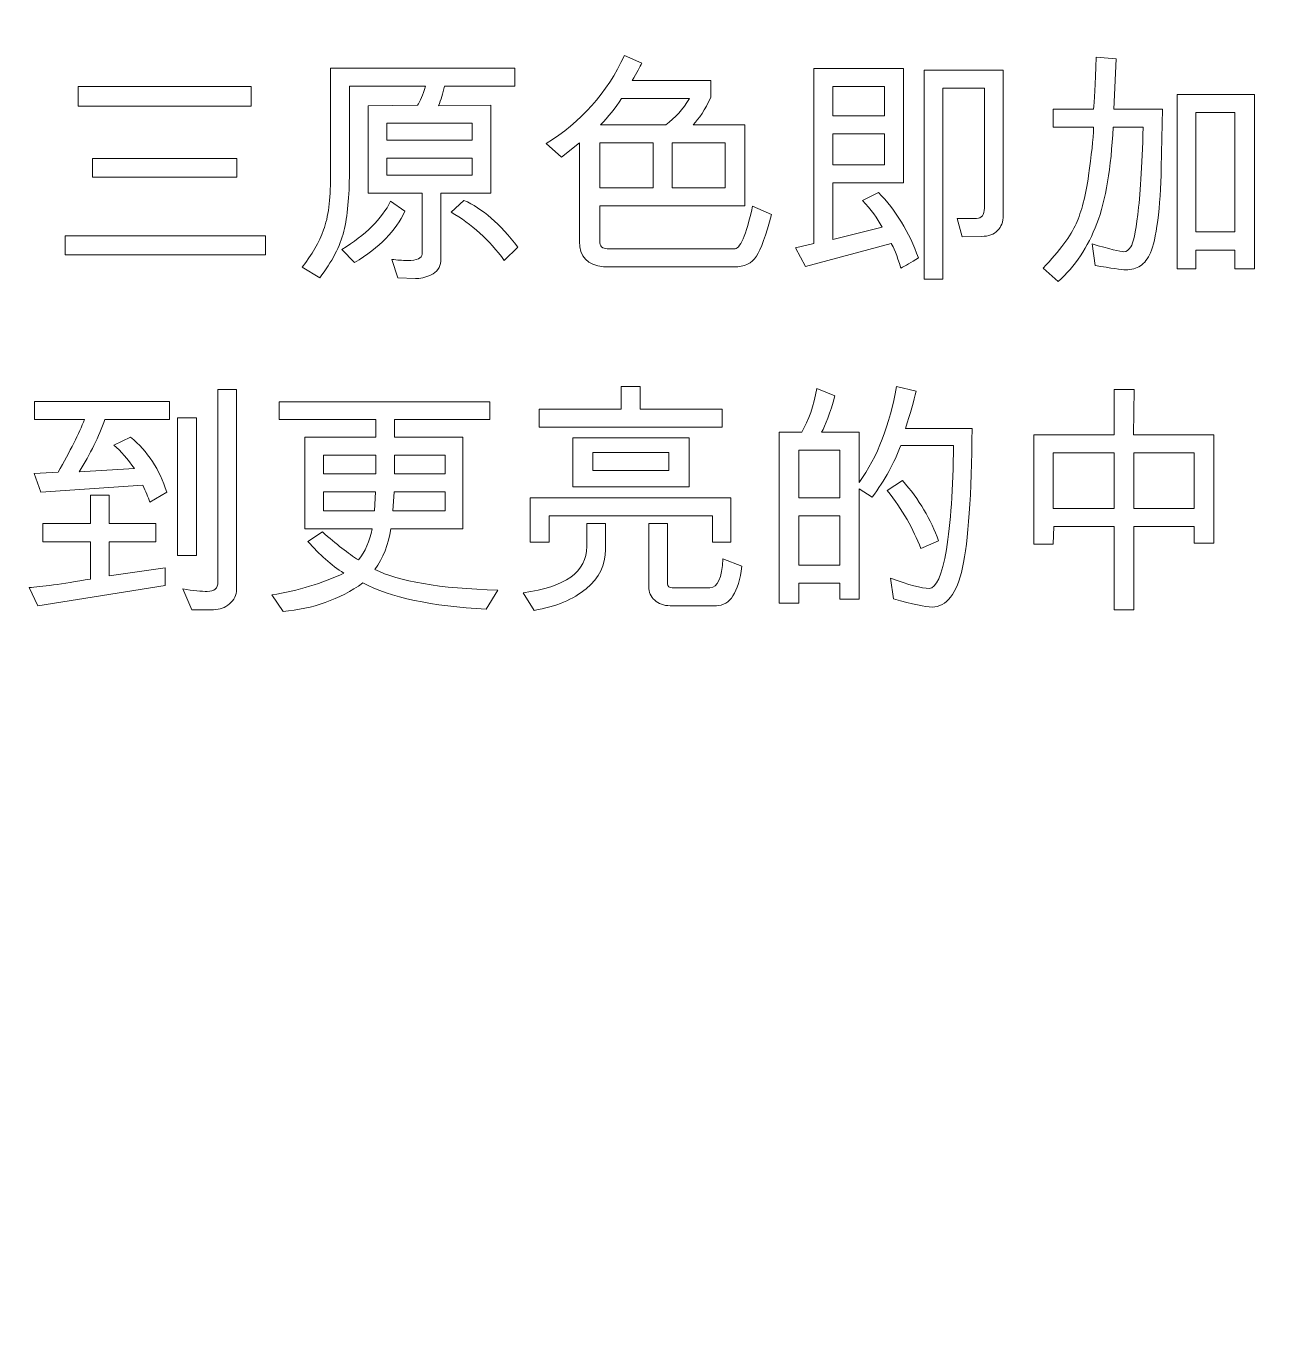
# Model space of a CAD drawing. Header units: millimetres. Extents: x 323 to 983, y 59 to 560.
# Drawn here: x 358.89 to 400.64, y 163.03 to 207.17 of the extents above; entities that cross this region are included whole.
import ezdxf

# ---------------------------------------------------------------- set-up
doc = ezdxf.new("R2010")
doc.units = ezdxf.units.MM
doc.header["$MEASUREMENT"] = 0
doc.layers.add('layer 1', color=7, linetype='Continuous')

msp = doc.modelspace()

# ---------------------------------------------------------------- linework, layer by layer
at = {"layer": 'layer 1', "color": 142, "lineweight": 9}
msp.add_open_spline([(332.7743, 558.5647), (332.7743, 558.5647), (612.7743, 558.5647), (612.7743, 558.5647), (612.7743, 558.5647), (615.4248, 558.5664), (617.9674, 557.5151), (619.8428, 555.6421), (619.8428, 555.6421), (621.7182, 553.7691), (622.7727, 551.2152), (622.7743, 548.5647), (622.7743, 548.5647), (622.7743, 548.5647), (622.7743, 68.5647), (622.7743, 68.5647), (622.7743, 68.5647), (622.776, 65.9143), (621.7247, 63.3717), (619.8517, 61.4963), (619.8517, 61.4963), (617.9787, 59.6209), (615.4248, 58.5664), (612.7743, 58.5647), (612.7743, 58.5647), (612.7743, 58.5647), (332.7743, 58.5647), (332.7743, 58.5647), (332.7743, 58.5647), (330.1239, 58.5631), (327.5813, 59.6144), (325.7059, 61.4873), (325.7059, 61.4873), (323.8305, 63.3603), (322.776, 65.9143), (322.7743, 68.5647), (322.7743, 68.5647), (322.7743, 68.5647), (322.7743, 548.5647), (322.7743, 548.5647), (322.7743, 548.5647), (322.7727, 551.2152), (323.824, 553.7578), (325.6969, 555.6332), (325.6969, 555.6332), (327.5699, 557.5086), (330.1239, 558.5631), (332.7743, 558.5647)], degree=3, knots=[0, 0, 0, 0, 0.0833333, 0.0833333, 0.0833333, 0.0833333, 0.1666667, 0.1666667, 0.1666667, 0.1666667, 0.25, 0.25, 0.25, 0.25, 0.3333333, 0.3333333, 0.3333333, 0.3333333, 0.4166667, 0.4166667, 0.4166667, 0.4166667, 0.5, 0.5, 0.5, 0.5, 0.5833333, 0.5833333, 0.5833333, 0.5833333, 0.6666667, 0.6666667, 0.6666667, 0.6666667, 0.75, 0.75, 0.75, 0.75, 0.8333333, 0.8333333, 0.8333333, 0.8333333, 0.9166667, 0.9166667, 0.9166667, 0.9166667, 1, 1, 1, 1], dxfattribs=at)
at = {"layer": 'layer 1', "lineweight": 9}
for points, knots in [([(384.0269, 200.8211), (383.8422, 200.1183), (383.6741, 199.6489), (383.52, 199.4114), (383.52, 199.4114), (383.3672, 199.1739), (383.1172, 199.0544), (382.77, 199.0544), (382.77, 199.0544), (382.77, 199.0544), (378.3589, 199.0544), (378.3589, 199.0544), (378.3589, 199.0544), (377.8214, 199.1169), (377.5533, 199.4003), (377.5533, 199.9058), (377.5533, 199.9058), (377.5533, 199.9058), (377.5533, 203.2378), (377.5533, 203.2378), (377.5533, 203.2378), (377.5533, 203.2378), (376.9422, 202.7544), (376.9422, 202.7544), (376.9422, 202.7544), (376.9422, 202.7544), (376.4255, 203.2142), (376.4255, 203.2142), (376.4255, 203.2142), (377.6033, 203.9322), (378.4839, 204.9211), (379.0672, 206.1794), (379.0672, 206.1794), (379.0672, 206.1794), (379.6533, 205.9239), (379.6533, 205.9239), (379.6533, 205.9239), (379.6019, 205.8044), (379.495, 205.6086), (379.3353, 205.3378), (379.3353, 205.3378), (379.3353, 205.3378), (381.9839, 205.3378), (381.9839, 205.3378), (381.9839, 205.3378), (381.9839, 205.3378), (381.9839, 204.7641), (381.9839, 204.7641), (381.9839, 204.7641), (381.7894, 204.3572), (381.5894, 204.0516), (381.3866, 203.8489), (381.3866, 203.8489), (381.3866, 203.8489), (383.1283, 203.8489), (383.1283, 203.8489), (383.1283, 203.8489), (383.1283, 203.8489), (383.1283, 201.1142), (383.1283, 201.1142), (383.1283, 201.1142), (383.1283, 201.1142), (378.2366, 201.1142), (378.2366, 201.1142), (378.2366, 201.1142), (378.2366, 201.1142), (378.2366, 199.9211), (378.2366, 199.9211), (378.2366, 199.9211), (378.2366, 199.7503), (378.3228, 199.6656), (378.4936, 199.6656), (378.4936, 199.6656), (378.4936, 199.6656), (382.7616, 199.6656), (382.7616, 199.6656), (382.7616, 199.6656), (382.9644, 199.6281), (383.1755, 200.1044), (383.3922, 201.0975), (383.3922, 201.0975), (383.3922, 201.0975), (384.0269, 200.8211), (384.0269, 200.8211)], [0, 0, 0, 0, 0.047619, 0.047619, 0.047619, 0.047619, 0.0952381, 0.0952381, 0.0952381, 0.0952381, 0.1428571, 0.1428571, 0.1428571, 0.1428571, 0.1904762, 0.1904762, 0.1904762, 0.1904762, 0.2380952, 0.2380952, 0.2380952, 0.2380952, 0.2857143, 0.2857143, 0.2857143, 0.2857143, 0.3333333, 0.3333333, 0.3333333, 0.3333333, 0.3809524, 0.3809524, 0.3809524, 0.3809524, 0.4285714, 0.4285714, 0.4285714, 0.4285714, 0.4761905, 0.4761905, 0.4761905, 0.4761905, 0.5238095, 0.5238095, 0.5238095, 0.5238095, 0.5714286, 0.5714286, 0.5714286, 0.5714286, 0.6190476, 0.6190476, 0.6190476, 0.6190476, 0.6666667, 0.6666667, 0.6666667, 0.6666667, 0.7142857, 0.7142857, 0.7142857, 0.7142857, 0.7619048, 0.7619048, 0.7619048, 0.7619048, 0.8095238, 0.8095238, 0.8095238, 0.8095238, 0.8571429, 0.8571429, 0.8571429, 0.8571429, 0.9047619, 0.9047619, 0.9047619, 0.9047619, 0.952381, 0.952381, 0.952381, 0.952381, 1, 1, 1, 1]), ([(375.3769, 205.1461), (375.3769, 205.1461), (373.0006, 205.1461), (373.0006, 205.1461), (373.0006, 205.1461), (372.9506, 204.9016), (372.8853, 204.6822), (372.8006, 204.4878), (372.8006, 204.4878), (372.8006, 204.4878), (374.57, 204.5072), (374.57, 204.5072), (374.57, 204.5072), (374.57, 204.5072), (374.57, 201.5378), (374.57, 201.5378), (374.57, 201.5378), (374.57, 201.5378), (372.8783, 201.5378), (372.8783, 201.5378), (372.8783, 201.5378), (372.8783, 201.5378), (372.8783, 199.2461), (372.8783, 199.2461), (372.8783, 199.2461), (372.8561, 199.0294), (372.7464, 198.8767), (372.5506, 198.7864), (372.5506, 198.7864), (372.3533, 198.6975), (372.1769, 198.6558), (372.02, 198.6642), (372.02, 198.6642), (372.02, 198.6642), (371.4256, 198.6892), (371.4256, 198.6892), (371.4256, 198.6892), (371.4256, 198.6892), (371.2256, 199.3072), (371.2256, 199.3072), (371.2256, 199.3072), (371.4047, 199.2836), (371.5797, 199.2711), (371.7506, 199.2711), (371.7506, 199.2711), (372.0797, 199.2711), (372.2436, 199.3419), (372.2436, 199.4822), (372.2436, 199.4822), (372.2436, 199.4822), (372.2436, 201.5378), (372.2436, 201.5378), (372.2436, 201.5378), (372.2436, 201.5378), (370.4283, 201.5378), (370.4283, 201.5378), (370.4283, 201.5378), (370.4283, 201.5378), (370.4283, 204.4878), (370.4283, 204.4878), (370.4283, 204.4878), (370.4283, 204.4878), (372.0922, 204.5072), (372.0922, 204.5072), (372.0922, 204.5072), (372.1769, 204.635), (372.2658, 204.8475), (372.3617, 205.1461), (372.3617, 205.1461), (372.3617, 205.1461), (369.7936, 205.1461), (369.7936, 205.1461), (369.7936, 205.1461), (369.7936, 205.1461), (369.7936, 202.2294), (369.7936, 202.2294), (369.7936, 202.2294), (369.7936, 201.4239), (369.7311, 200.7655), (369.6047, 200.2558), (369.6047, 200.2558), (369.4783, 199.7461), (369.2075, 199.2239), (368.7922, 198.6892), (368.7922, 198.6892), (368.7922, 198.6892), (368.2034, 199.0475), (368.2034, 199.0475), (368.2034, 199.0475), (368.5284, 199.4586), (368.7686, 199.8781), (368.9256, 200.3044), (368.9256, 200.3044), (369.0811, 200.7308), (369.1589, 201.3197), (369.1589, 202.0739), (369.1589, 202.0739), (369.1589, 202.0739), (369.1589, 205.7572), (369.1589, 205.7572), (369.1589, 205.7572), (369.1589, 205.7572), (375.3769, 205.7572), (375.3769, 205.7572), (375.3769, 205.7572), (375.3769, 205.7572), (375.3769, 205.1461), (375.3769, 205.1461)], [0, 0, 0, 0, 0.037037, 0.037037, 0.037037, 0.037037, 0.0740741, 0.0740741, 0.0740741, 0.0740741, 0.1111111, 0.1111111, 0.1111111, 0.1111111, 0.1481481, 0.1481481, 0.1481481, 0.1481481, 0.1851852, 0.1851852, 0.1851852, 0.1851852, 0.2222222, 0.2222222, 0.2222222, 0.2222222, 0.2592593, 0.2592593, 0.2592593, 0.2592593, 0.2962963, 0.2962963, 0.2962963, 0.2962963, 0.3333333, 0.3333333, 0.3333333, 0.3333333, 0.3703704, 0.3703704, 0.3703704, 0.3703704, 0.4074074, 0.4074074, 0.4074074, 0.4074074, 0.4444444, 0.4444444, 0.4444444, 0.4444444, 0.4814815, 0.4814815, 0.4814815, 0.4814815, 0.5185185, 0.5185185, 0.5185185, 0.5185185, 0.5555556, 0.5555556, 0.5555556, 0.5555556, 0.5925926, 0.5925926, 0.5925926, 0.5925926, 0.6296296, 0.6296296, 0.6296296, 0.6296296, 0.6666667, 0.6666667, 0.6666667, 0.6666667, 0.7037037, 0.7037037, 0.7037037, 0.7037037, 0.7407407, 0.7407407, 0.7407407, 0.7407407, 0.7777778, 0.7777778, 0.7777778, 0.7777778, 0.8148148, 0.8148148, 0.8148148, 0.8148148, 0.8518519, 0.8518519, 0.8518519, 0.8518519, 0.8888889, 0.8888889, 0.8888889, 0.8888889, 0.9259259, 0.9259259, 0.9259259, 0.9259259, 0.962963, 0.962963, 0.962963, 0.962963, 1, 1, 1, 1]), ([(388.9866, 199.3558), (388.7435, 199.2044), (388.5449, 199.0906), (388.3936, 199.0142), (388.3936, 199.0142), (388.2574, 199.4544), (388.1491, 199.7294), (388.0672, 199.8406), (388.0672, 199.8406), (388.0672, 199.8406), (385.1783, 199.0711), (385.1783, 199.0711), (385.1783, 199.0711), (385.1783, 199.0711), (384.8366, 199.6975), (384.8366, 199.6975), (384.8366, 199.6975), (384.8366, 199.6975), (385.4588, 199.8406), (385.4588, 199.8406), (385.4588, 199.8406), (385.4588, 199.8406), (385.4588, 205.7489), (385.4588, 205.7489), (385.4588, 205.7489), (385.4588, 205.7489), (388.4783, 205.7489), (388.4783, 205.7489), (388.4783, 205.7489), (388.4783, 205.7489), (388.4783, 201.8905), (388.4783, 201.8905), (388.4783, 201.8905), (388.4783, 201.8905), (386.0936, 201.8905), (386.0936, 201.8905), (386.0936, 201.8905), (386.0936, 201.8905), (386.0936, 199.9822), (386.0936, 199.9822), (386.0936, 199.9822), (386.0936, 199.9822), (387.7588, 200.3975), (387.7588, 200.3975), (387.7588, 200.3975), (387.6005, 200.6905), (387.3824, 200.9905), (387.1033, 201.2975), (387.1033, 201.2975), (387.1033, 201.2975), (387.6366, 201.5655), (387.6366, 201.5655), (387.6366, 201.5655), (388.2227, 200.9683), (388.6727, 200.2322), (388.9866, 199.3558)], [0, 0, 0, 0, 0.0714286, 0.0714286, 0.0714286, 0.0714286, 0.1428571, 0.1428571, 0.1428571, 0.1428571, 0.2142857, 0.2142857, 0.2142857, 0.2142857, 0.2857143, 0.2857143, 0.2857143, 0.2857143, 0.3571429, 0.3571429, 0.3571429, 0.3571429, 0.4285714, 0.4285714, 0.4285714, 0.4285714, 0.5, 0.5, 0.5, 0.5, 0.5714286, 0.5714286, 0.5714286, 0.5714286, 0.6428571, 0.6428571, 0.6428571, 0.6428571, 0.7142857, 0.7142857, 0.7142857, 0.7142857, 0.7857143, 0.7857143, 0.7857143, 0.7857143, 0.8571429, 0.8571429, 0.8571429, 0.8571429, 0.9285714, 0.9285714, 0.9285714, 0.9285714, 1, 1, 1, 1]), ([(397.2185, 204.3739), (397.2185, 204.3739), (397.1782, 202.3961), (397.1782, 202.3961), (397.1782, 202.3961), (397.1643, 201.7253), (397.1241, 201.1322), (397.056, 200.6155), (397.056, 200.6155), (396.988, 200.0989), (396.9074, 199.7378), (396.8157, 199.5308), (396.8157, 199.5308), (396.7241, 199.3253), (396.6088, 199.1781), (396.4727, 199.0892), (396.4727, 199.0892), (396.3352, 199.0017), (396.1699, 198.9572), (395.9782, 198.9572), (395.9782, 198.9572), (395.8282, 198.9572), (395.4866, 199.0058), (394.9519, 199.1044), (394.9519, 199.1044), (394.9519, 199.1044), (394.8421, 199.8322), (394.8421, 199.8322), (394.8421, 199.8322), (395.4282, 199.6531), (395.7866, 199.5642), (395.9171, 199.5642), (395.9171, 199.5642), (396.0005, 199.5642), (396.0796, 199.6197), (396.1546, 199.7322), (396.1546, 199.7322), (396.2296, 199.8447), (396.306, 200.2072), (396.3852, 200.8169), (396.3852, 200.8169), (396.463, 201.4267), (396.5241, 202.41), (396.5671, 203.7628), (396.5671, 203.7628), (396.5671, 203.7628), (395.5505, 203.7628), (395.5505, 203.7628), (395.5505, 203.7628), (395.488, 202.3933), (395.306, 201.31), (395.0032, 200.5142), (395.0032, 200.5142), (394.7005, 199.7183), (394.2671, 199.0669), (393.7033, 198.5628), (393.7033, 198.5628), (393.7033, 198.5628), (393.1949, 199.0058), (393.1949, 199.0058), (393.1949, 199.0058), (393.7533, 199.6058), (394.1241, 200.1072), (394.3046, 200.51), (394.3046, 200.51), (394.4866, 200.9128), (394.6269, 201.4544), (394.7241, 202.135), (394.7241, 202.135), (394.8227, 202.8155), (394.8796, 203.3586), (394.8949, 203.7628), (394.8949, 203.7628), (394.8949, 203.7628), (393.5283, 203.7628), (393.5283, 203.7628), (393.5283, 203.7628), (393.5283, 203.7628), (393.5283, 204.3739), (393.5283, 204.3739), (393.5283, 204.3739), (393.5283, 204.3739), (394.8949, 204.3739), (394.8949, 204.3739), (394.8949, 204.3739), (394.9255, 204.6086), (394.9519, 205.1919), (394.9769, 206.1225), (394.9769, 206.1225), (394.9769, 206.1225), (395.6519, 206.0739), (395.6519, 206.0739), (395.6519, 206.0739), (395.6519, 206.0739), (395.5782, 204.3739), (395.5782, 204.3739), (395.5782, 204.3739), (395.5782, 204.3739), (397.2185, 204.3739), (397.2185, 204.3739)], [0, 0, 0, 0, 0.04, 0.04, 0.04, 0.04, 0.08, 0.08, 0.08, 0.08, 0.12, 0.12, 0.12, 0.12, 0.16, 0.16, 0.16, 0.16, 0.2, 0.2, 0.2, 0.2, 0.24, 0.24, 0.24, 0.24, 0.28, 0.28, 0.28, 0.28, 0.32, 0.32, 0.32, 0.32, 0.36, 0.36, 0.36, 0.36, 0.4, 0.4, 0.4, 0.4, 0.44, 0.44, 0.44, 0.44, 0.48, 0.48, 0.48, 0.48, 0.52, 0.52, 0.52, 0.52, 0.56, 0.56, 0.56, 0.56, 0.6, 0.6, 0.6, 0.6, 0.64, 0.64, 0.64, 0.64, 0.68, 0.68, 0.68, 0.68, 0.72, 0.72, 0.72, 0.72, 0.76, 0.76, 0.76, 0.76, 0.8, 0.8, 0.8, 0.8, 0.84, 0.84, 0.84, 0.84, 0.88, 0.88, 0.88, 0.88, 0.92, 0.92, 0.92, 0.92, 0.96, 0.96, 0.96, 0.96, 1, 1, 1, 1]), ([(391.8435, 200.7892), (391.8435, 200.5739), (391.781, 200.4031), (391.6546, 200.2753), (391.6546, 200.2753), (391.5283, 200.1489), (391.3505, 200.0836), (391.1199, 200.0808), (391.1199, 200.0808), (391.1199, 200.0808), (390.4602, 200.0725), (390.4602, 200.0725), (390.4602, 200.0725), (390.4602, 200.0725), (390.2935, 200.6905), (390.2935, 200.6905), (390.2935, 200.6905), (390.2935, 200.6905), (390.9449, 200.6905), (390.9449, 200.6905), (390.9449, 200.6905), (391.1199, 200.6905), (391.2088, 200.8044), (391.2088, 201.0322), (391.2088, 201.0322), (391.2088, 201.0322), (391.2088, 205.0808), (391.2088, 205.0808), (391.2088, 205.0808), (391.2088, 205.0808), (389.8088, 205.0808), (389.8088, 205.0808), (389.8088, 205.0808), (389.8088, 205.0808), (389.8088, 198.6406), (389.8088, 198.6406), (389.8088, 198.6406), (389.8088, 198.6406), (389.1783, 198.6406), (389.1783, 198.6406), (389.1783, 198.6406), (389.1783, 198.6406), (389.1783, 205.6878), (389.1783, 205.6878), (389.1783, 205.6878), (389.1783, 205.6878), (391.8435, 205.6878), (391.8435, 205.6878), (391.8435, 205.6878), (391.8435, 205.6878), (391.8435, 200.7892), (391.8435, 200.7892)], [0, 0, 0, 0, 0.0769231, 0.0769231, 0.0769231, 0.0769231, 0.1538462, 0.1538462, 0.1538462, 0.1538462, 0.2307692, 0.2307692, 0.2307692, 0.2307692, 0.3076923, 0.3076923, 0.3076923, 0.3076923, 0.3846154, 0.3846154, 0.3846154, 0.3846154, 0.4615385, 0.4615385, 0.4615385, 0.4615385, 0.5384615, 0.5384615, 0.5384615, 0.5384615, 0.6153846, 0.6153846, 0.6153846, 0.6153846, 0.6923077, 0.6923077, 0.6923077, 0.6923077, 0.7692308, 0.7692308, 0.7692308, 0.7692308, 0.8461538, 0.8461538, 0.8461538, 0.8461538, 0.9230769, 0.9230769, 0.9230769, 0.9230769, 1, 1, 1, 1]), ([(366.4853, 204.4794), (366.4853, 204.4794), (360.6506, 204.4794), (360.6506, 204.4794), (360.6506, 204.4794), (360.6506, 204.4794), (360.6506, 205.1378), (360.6506, 205.1378), (360.6506, 205.1378), (360.6506, 205.1378), (366.4853, 205.1378), (366.4853, 205.1378), (366.4853, 205.1378), (366.4853, 205.1378), (366.4853, 204.4794), (366.4853, 204.4794)], [0, 0, 0, 0, 0.25, 0.25, 0.25, 0.25, 0.5, 0.5, 0.5, 0.5, 0.75, 0.75, 0.75, 0.75, 1, 1, 1, 1]), ([(387.8436, 204.1489), (387.8436, 204.1489), (387.8436, 205.1378), (387.8436, 205.1378), (387.8436, 205.1378), (387.8436, 205.1378), (386.0936, 205.1378), (386.0936, 205.1378), (386.0936, 205.1378), (386.0936, 205.1378), (386.0936, 204.1489), (386.0936, 204.1489), (386.0936, 204.1489), (386.0936, 204.1489), (387.8436, 204.1489), (387.8436, 204.1489)], [0, 0, 0, 0, 0.25, 0.25, 0.25, 0.25, 0.5, 0.5, 0.5, 0.5, 0.75, 0.75, 0.75, 0.75, 1, 1, 1, 1]), ([(400.3199, 198.9906), (400.3199, 198.9906), (399.6602, 198.9906), (399.6602, 198.9906), (399.6602, 198.9906), (399.6602, 198.9906), (399.6602, 199.6211), (399.6602, 199.6211), (399.6602, 199.6211), (399.6602, 199.6211), (398.3421, 199.6211), (398.3421, 199.6211), (398.3421, 199.6211), (398.3421, 199.6211), (398.3421, 198.9906), (398.3421, 198.9906), (398.3421, 198.9906), (398.3421, 198.9906), (397.7116, 198.9906), (397.7116, 198.9906), (397.7116, 198.9906), (397.7116, 198.9906), (397.7116, 204.8739), (397.7116, 204.8739), (397.7116, 204.8739), (397.7116, 204.8739), (400.3199, 204.8739), (400.3199, 204.8739), (400.3199, 204.8739), (400.3199, 204.8739), (400.3199, 198.9906), (400.3199, 198.9906)], [0, 0, 0, 0, 0.125, 0.125, 0.125, 0.125, 0.25, 0.25, 0.25, 0.25, 0.375, 0.375, 0.375, 0.375, 0.5, 0.5, 0.5, 0.5, 0.625, 0.625, 0.625, 0.625, 0.75, 0.75, 0.75, 0.75, 0.875, 0.875, 0.875, 0.875, 1, 1, 1, 1]), ([(381.2602, 204.7308), (381.2602, 204.7308), (378.9769, 204.7308), (378.9769, 204.7308), (378.9769, 204.7308), (378.763, 204.4058), (378.5241, 204.1114), (378.2616, 203.8489), (378.2616, 203.8489), (378.2616, 203.8489), (380.4672, 203.8489), (380.4672, 203.8489), (380.4672, 203.8489), (380.7839, 204.0794), (381.0491, 204.3739), (381.2602, 204.7308)], [0, 0, 0, 0, 0.25, 0.25, 0.25, 0.25, 0.5, 0.5, 0.5, 0.5, 0.75, 0.75, 0.75, 0.75, 1, 1, 1, 1]), ([(399.6602, 200.2308), (399.6602, 200.2308), (399.6602, 204.2628), (399.6602, 204.2628), (399.6602, 204.2628), (399.6602, 204.2628), (398.3421, 204.2628), (398.3421, 204.2628), (398.3421, 204.2628), (398.3421, 204.2628), (398.3421, 200.2308), (398.3421, 200.2308), (398.3421, 200.2308), (398.3421, 200.2308), (399.6602, 200.2308), (399.6602, 200.2308)], [0, 0, 0, 0, 0.25, 0.25, 0.25, 0.25, 0.5, 0.5, 0.5, 0.5, 0.75, 0.75, 0.75, 0.75, 1, 1, 1, 1]), ([(373.9353, 203.3322), (373.9353, 203.3322), (373.9353, 203.8975), (373.9353, 203.8975), (373.9353, 203.8975), (373.9353, 203.8975), (371.0589, 203.8975), (371.0589, 203.8975), (371.0589, 203.8975), (371.0589, 203.8975), (371.0589, 203.3322), (371.0589, 203.3322), (371.0589, 203.3322), (371.0589, 203.3322), (373.9353, 203.3322), (373.9353, 203.3322)], [0, 0, 0, 0, 0.25, 0.25, 0.25, 0.25, 0.5, 0.5, 0.5, 0.5, 0.75, 0.75, 0.75, 0.75, 1, 1, 1, 1]), ([(387.8436, 202.4975), (387.8436, 202.4975), (387.8436, 203.5391), (387.8436, 203.5391), (387.8436, 203.5391), (387.8436, 203.5391), (386.0936, 203.5391), (386.0936, 203.5391), (386.0936, 203.5391), (386.0936, 203.5391), (386.0936, 202.4975), (386.0936, 202.4975), (386.0936, 202.4975), (386.0936, 202.4975), (387.8436, 202.4975), (387.8436, 202.4975)], [0, 0, 0, 0, 0.25, 0.25, 0.25, 0.25, 0.5, 0.5, 0.5, 0.5, 0.75, 0.75, 0.75, 0.75, 1, 1, 1, 1]), ([(380.0436, 201.7239), (380.0436, 201.7239), (380.0436, 203.2378), (380.0436, 203.2378), (380.0436, 203.2378), (380.0436, 203.2378), (378.2366, 203.2378), (378.2366, 203.2378), (378.2366, 203.2378), (378.2366, 203.2378), (378.2366, 201.7239), (378.2366, 201.7239), (378.2366, 201.7239), (378.2366, 201.7239), (380.0436, 201.7239), (380.0436, 201.7239)], [0, 0, 0, 0, 0.25, 0.25, 0.25, 0.25, 0.5, 0.5, 0.5, 0.5, 0.75, 0.75, 0.75, 0.75, 1, 1, 1, 1]), ([(382.4686, 201.7239), (382.4686, 201.7239), (382.4686, 203.2378), (382.4686, 203.2378), (382.4686, 203.2378), (382.4686, 203.2378), (380.6783, 203.2378), (380.6783, 203.2378), (380.6783, 203.2378), (380.6783, 203.2378), (380.6783, 201.7239), (380.6783, 201.7239), (380.6783, 201.7239), (380.6783, 201.7239), (382.4686, 201.7239), (382.4686, 201.7239)], [0, 0, 0, 0, 0.25, 0.25, 0.25, 0.25, 0.5, 0.5, 0.5, 0.5, 0.75, 0.75, 0.75, 0.75, 1, 1, 1, 1]), ([(366.002, 202.0822), (366.002, 202.0822), (361.127, 202.0822), (361.127, 202.0822), (361.127, 202.0822), (361.127, 202.0822), (361.127, 202.7128), (361.127, 202.7128), (361.127, 202.7128), (361.127, 202.7128), (366.002, 202.7128), (366.002, 202.7128), (366.002, 202.7128), (366.002, 202.7128), (366.002, 202.0822), (366.002, 202.0822)], [0, 0, 0, 0, 0.25, 0.25, 0.25, 0.25, 0.5, 0.5, 0.5, 0.5, 0.75, 0.75, 0.75, 0.75, 1, 1, 1, 1]), ([(373.9353, 202.1475), (373.9353, 202.1475), (373.9353, 202.7211), (373.9353, 202.7211), (373.9353, 202.7211), (373.9353, 202.7211), (371.0589, 202.7211), (371.0589, 202.7211), (371.0589, 202.7211), (371.0589, 202.7211), (371.0589, 202.1475), (371.0589, 202.1475), (371.0589, 202.1475), (371.0589, 202.1475), (373.9353, 202.1475), (373.9353, 202.1475)], [0, 0, 0, 0, 0.25, 0.25, 0.25, 0.25, 0.5, 0.5, 0.5, 0.5, 0.75, 0.75, 0.75, 0.75, 1, 1, 1, 1]), ([(375.4783, 199.7225), (375.4783, 199.7225), (375.0186, 199.2711), (375.0186, 199.2711), (375.0186, 199.2711), (374.5103, 199.96), (373.9144, 200.5017), (373.2283, 200.8989), (373.2283, 200.8989), (373.2283, 200.8989), (373.6589, 201.2975), (373.6589, 201.2975), (373.6589, 201.2975), (374.2728, 201.028), (374.8783, 200.5031), (375.4783, 199.7225)], [0, 0, 0, 0, 0.25, 0.25, 0.25, 0.25, 0.5, 0.5, 0.5, 0.5, 0.75, 0.75, 0.75, 0.75, 1, 1, 1, 1]), ([(371.6617, 200.9308), (371.3714, 200.2794), (370.8061, 199.7017), (369.9686, 199.1975), (369.9686, 199.1975), (369.9686, 199.1975), (369.5367, 199.6406), (369.5367, 199.6406), (369.5367, 199.6406), (370.3408, 200.1294), (370.8895, 200.6739), (371.1853, 201.2725), (371.1853, 201.2725), (371.1853, 201.2725), (371.6617, 200.9308), (371.6617, 200.9308)], [0, 0, 0, 0, 0.25, 0.25, 0.25, 0.25, 0.5, 0.5, 0.5, 0.5, 0.75, 0.75, 0.75, 0.75, 1, 1, 1, 1]), ([(366.97, 199.4656), (366.97, 199.4656), (360.2034, 199.4656), (360.2034, 199.4656), (360.2034, 199.4656), (360.2034, 199.4656), (360.2034, 200.0961), (360.2034, 200.0961), (360.2034, 200.0961), (360.2034, 200.0961), (366.97, 200.0961), (366.97, 200.0961), (366.97, 200.0961), (366.97, 200.0961), (366.97, 199.4656), (366.97, 199.4656)], [0, 0, 0, 0, 0.25, 0.25, 0.25, 0.25, 0.5, 0.5, 0.5, 0.5, 0.75, 0.75, 0.75, 0.75, 1, 1, 1, 1]), ([(365.9893, 188.1754), (365.9893, 187.9823), (365.9102, 187.8198), (365.7532, 187.6879), (365.7532, 187.6879), (365.5963, 187.5573), (365.4171, 187.4906), (365.2157, 187.4906), (365.2157, 187.4906), (365.2157, 187.4906), (364.4755, 187.4906), (364.4755, 187.4906), (364.4755, 187.4906), (364.4755, 187.4906), (364.1741, 188.1906), (364.1741, 188.1906), (364.1741, 188.1906), (364.5324, 188.1337), (364.8074, 188.1059), (365.0005, 188.1059), (365.0005, 188.1059), (365.2394, 188.1059), (365.3588, 188.2115), (365.3588, 188.4226), (365.3588, 188.4226), (365.3588, 188.4226), (365.3588, 194.917), (365.3588, 194.917), (365.3588, 194.917), (365.3588, 194.917), (365.9893, 194.917), (365.9893, 194.917), (365.9893, 194.917), (365.9893, 194.917), (365.9893, 188.1754), (365.9893, 188.1754)], [0, 0, 0, 0, 0.1111111, 0.1111111, 0.1111111, 0.1111111, 0.2222222, 0.2222222, 0.2222222, 0.2222222, 0.3333333, 0.3333333, 0.3333333, 0.3333333, 0.4444444, 0.4444444, 0.4444444, 0.4444444, 0.5555556, 0.5555556, 0.5555556, 0.5555556, 0.6666667, 0.6666667, 0.6666667, 0.6666667, 0.7777778, 0.7777778, 0.7777778, 0.7777778, 0.8888889, 0.8888889, 0.8888889, 0.8888889, 1, 1, 1, 1]), ([(382.3671, 193.6476), (382.3671, 193.6476), (376.1976, 193.6476), (376.1976, 193.6476), (376.1976, 193.6476), (376.1976, 193.6476), (376.1976, 194.2573), (376.1976, 194.2573), (376.1976, 194.2573), (376.1976, 194.2573), (378.9643, 194.2573), (378.9643, 194.2573), (378.9643, 194.2573), (378.9643, 194.2573), (378.9643, 195.0142), (378.9643, 195.0142), (378.9643, 195.0142), (378.9643, 195.0142), (379.6004, 195.0142), (379.6004, 195.0142), (379.6004, 195.0142), (379.6004, 195.0142), (379.6004, 194.2573), (379.6004, 194.2573), (379.6004, 194.2573), (379.6004, 194.2573), (382.3671, 194.2573), (382.3671, 194.2573), (382.3671, 194.2573), (382.3671, 194.2573), (382.3671, 193.6476), (382.3671, 193.6476)], [0, 0, 0, 0, 0.125, 0.125, 0.125, 0.125, 0.25, 0.25, 0.25, 0.25, 0.375, 0.375, 0.375, 0.375, 0.5, 0.5, 0.5, 0.5, 0.625, 0.625, 0.625, 0.625, 0.75, 0.75, 0.75, 0.75, 0.875, 0.875, 0.875, 0.875, 1, 1, 1, 1]), ([(390.7976, 193.6073), (390.7754, 191.3601), (390.6684, 189.7948), (390.474, 188.9087), (390.474, 188.9087), (390.2795, 188.024), (389.9379, 187.5809), (389.4462, 187.5809), (389.4462, 187.5809), (389.224, 187.5809), (388.792, 187.6726), (388.149, 187.8573), (388.149, 187.8573), (388.149, 187.8573), (388.0393, 188.5573), (388.0393, 188.5573), (388.0393, 188.5573), (388.6656, 188.324), (389.1018, 188.2073), (389.349, 188.2073), (389.349, 188.2073), (389.5879, 188.2073), (389.7809, 188.6448), (389.9295, 189.5198), (389.9295, 189.5198), (390.0768, 190.3948), (390.1559, 191.5656), (390.167, 193.0337), (390.167, 193.0337), (390.167, 193.0337), (388.3893, 193.0337), (388.3893, 193.0337), (388.3893, 193.0337), (388.1768, 192.4476), (387.8559, 191.8642), (387.424, 191.2837), (387.424, 191.2837), (387.424, 191.2837), (386.9893, 191.5642), (386.9893, 191.5642), (386.9893, 191.5642), (386.9893, 191.5642), (386.9893, 187.8406), (386.9893, 187.8406), (386.9893, 187.8406), (386.9893, 187.8406), (386.3337, 187.8406), (386.3337, 187.8406), (386.3337, 187.8406), (386.3337, 187.8406), (386.3337, 188.3823), (386.3337, 188.3823), (386.3337, 188.3823), (386.3337, 188.3823), (384.9504, 188.3823), (384.9504, 188.3823), (384.9504, 188.3823), (384.9504, 188.3823), (384.9504, 187.7073), (384.9504, 187.7073), (384.9504, 187.7073), (384.9504, 187.7073), (384.2907, 187.7073), (384.2907, 187.7073), (384.2907, 187.7073), (384.2907, 187.7073), (384.2907, 193.4809), (384.2907, 193.4809), (384.2907, 193.4809), (384.2907, 193.4809), (385.0559, 193.4809), (385.0559, 193.4809), (385.0559, 193.4809), (385.2809, 193.8795), (385.4504, 194.3698), (385.5643, 194.9489), (385.5643, 194.9489), (385.5643, 194.9489), (386.167, 194.7059), (386.167, 194.7059), (386.167, 194.7059), (386.0073, 194.1142), (385.8559, 193.7059), (385.7157, 193.4809), (385.7157, 193.4809), (385.7157, 193.4809), (386.9893, 193.4809), (386.9893, 193.4809), (386.9893, 193.4809), (386.9893, 193.4809), (386.9893, 191.7837), (386.9893, 191.7837), (386.9893, 191.7837), (387.6073, 192.6573), (388.0254, 193.7337), (388.242, 195.0142), (388.242, 195.0142), (388.242, 195.0142), (388.9059, 194.8642), (388.9059, 194.8642), (388.9059, 194.8642), (388.8323, 194.5364), (388.7129, 194.117), (388.5476, 193.6073), (388.5476, 193.6073), (388.5476, 193.6073), (390.7976, 193.6073), (390.7976, 193.6073)], [0, 0, 0, 0, 0.037037, 0.037037, 0.037037, 0.037037, 0.0740741, 0.0740741, 0.0740741, 0.0740741, 0.1111111, 0.1111111, 0.1111111, 0.1111111, 0.1481481, 0.1481481, 0.1481481, 0.1481481, 0.1851852, 0.1851852, 0.1851852, 0.1851852, 0.2222222, 0.2222222, 0.2222222, 0.2222222, 0.2592593, 0.2592593, 0.2592593, 0.2592593, 0.2962963, 0.2962963, 0.2962963, 0.2962963, 0.3333333, 0.3333333, 0.3333333, 0.3333333, 0.3703704, 0.3703704, 0.3703704, 0.3703704, 0.4074074, 0.4074074, 0.4074074, 0.4074074, 0.4444444, 0.4444444, 0.4444444, 0.4444444, 0.4814815, 0.4814815, 0.4814815, 0.4814815, 0.5185185, 0.5185185, 0.5185185, 0.5185185, 0.5555556, 0.5555556, 0.5555556, 0.5555556, 0.5925926, 0.5925926, 0.5925926, 0.5925926, 0.6296296, 0.6296296, 0.6296296, 0.6296296, 0.6666667, 0.6666667, 0.6666667, 0.6666667, 0.7037037, 0.7037037, 0.7037037, 0.7037037, 0.7407407, 0.7407407, 0.7407407, 0.7407407, 0.7777778, 0.7777778, 0.7777778, 0.7777778, 0.8148148, 0.8148148, 0.8148148, 0.8148148, 0.8518519, 0.8518519, 0.8518519, 0.8518519, 0.8888889, 0.8888889, 0.8888889, 0.8888889, 0.9259259, 0.9259259, 0.9259259, 0.9259259, 0.962963, 0.962963, 0.962963, 0.962963, 1, 1, 1, 1]), ([(398.9475, 189.7337), (398.9475, 189.7337), (398.2892, 189.7337), (398.2892, 189.7337), (398.2892, 189.7337), (398.2892, 189.7337), (398.2892, 190.299), (398.2892, 190.299), (398.2892, 190.299), (398.2892, 190.299), (396.2503, 190.299), (396.2503, 190.299), (396.2503, 190.299), (396.2503, 190.299), (396.2503, 187.4906), (396.2503, 187.4906), (396.2503, 187.4906), (396.2503, 187.4906), (395.5906, 187.4906), (395.5906, 187.4906), (395.5906, 187.4906), (395.5906, 187.4906), (395.5906, 190.299), (395.5906, 190.299), (395.5906, 190.299), (395.5906, 190.299), (393.5476, 190.299), (393.5476, 190.299), (393.5476, 190.299), (393.5476, 190.299), (393.5323, 189.7003), (393.5323, 189.7003), (393.5323, 189.7003), (393.5323, 189.7003), (392.8726, 189.7003), (392.8726, 189.7003), (392.8726, 189.7003), (392.8726, 189.7003), (392.8726, 193.3906), (392.8726, 193.3906), (392.8726, 193.3906), (392.8726, 193.3906), (395.5906, 193.3906), (395.5906, 193.3906), (395.5906, 193.3906), (395.5906, 193.3906), (395.5906, 194.917), (395.5906, 194.917), (395.5906, 194.917), (395.5906, 194.917), (396.2587, 194.917), (396.2587, 194.917), (396.2587, 194.917), (396.2587, 194.917), (396.242, 193.3906), (396.242, 193.3906), (396.242, 193.3906), (396.242, 193.3906), (398.9475, 193.3906), (398.9475, 193.3906), (398.9475, 193.3906), (398.9475, 193.3906), (398.9475, 189.7337), (398.9475, 189.7337)], [0, 0, 0, 0, 0.0625, 0.0625, 0.0625, 0.0625, 0.125, 0.125, 0.125, 0.125, 0.1875, 0.1875, 0.1875, 0.1875, 0.25, 0.25, 0.25, 0.25, 0.3125, 0.3125, 0.3125, 0.3125, 0.375, 0.375, 0.375, 0.375, 0.4375, 0.4375, 0.4375, 0.4375, 0.5, 0.5, 0.5, 0.5, 0.5625, 0.5625, 0.5625, 0.5625, 0.625, 0.625, 0.625, 0.625, 0.6875, 0.6875, 0.6875, 0.6875, 0.75, 0.75, 0.75, 0.75, 0.8125, 0.8125, 0.8125, 0.8125, 0.875, 0.875, 0.875, 0.875, 0.9375, 0.9375, 0.9375, 0.9375, 1, 1, 1, 1]), ([(363.7227, 193.9073), (363.7227, 193.9073), (361.5491, 193.9073), (361.5491, 193.9073), (361.5491, 193.9073), (361.3463, 193.3295), (361.0574, 192.742), (360.6824, 192.142), (360.6824, 192.142), (360.6824, 192.142), (362.5421, 192.2476), (362.5421, 192.2476), (362.5421, 192.2476), (362.3171, 192.5739), (362.0866, 192.8378), (361.8505, 193.0406), (361.8505, 193.0406), (361.8505, 193.0406), (362.4158, 193.3059), (362.4158, 193.3059), (362.4158, 193.3059), (362.9894, 192.8337), (363.3949, 192.2184), (363.6324, 191.4587), (363.6324, 191.4587), (363.6324, 191.4587), (363.0588, 191.117), (363.0588, 191.117), (363.0588, 191.117), (363.0046, 191.2934), (362.9269, 191.4837), (362.8227, 191.6906), (362.8227, 191.6906), (362.8227, 191.6906), (359.3894, 191.4587), (359.3894, 191.4587), (359.3894, 191.4587), (359.3894, 191.4587), (359.1574, 192.0809), (359.1574, 192.0809), (359.1574, 192.0809), (359.1574, 192.0809), (359.9671, 192.1253), (359.9671, 192.1253), (359.9671, 192.1253), (360.3769, 192.8392), (360.6741, 193.4337), (360.8574, 193.9073), (360.8574, 193.9073), (360.8574, 193.9073), (359.1727, 193.9073), (359.1727, 193.9073), (359.1727, 193.9073), (359.1727, 193.9073), (359.1727, 194.5142), (359.1727, 194.5142), (359.1727, 194.5142), (359.1727, 194.5142), (363.7227, 194.5142), (363.7227, 194.5142), (363.7227, 194.5142), (363.7227, 194.5142), (363.7227, 193.9073), (363.7227, 193.9073)], [0, 0, 0, 0, 0.0625, 0.0625, 0.0625, 0.0625, 0.125, 0.125, 0.125, 0.125, 0.1875, 0.1875, 0.1875, 0.1875, 0.25, 0.25, 0.25, 0.25, 0.3125, 0.3125, 0.3125, 0.3125, 0.375, 0.375, 0.375, 0.375, 0.4375, 0.4375, 0.4375, 0.4375, 0.5, 0.5, 0.5, 0.5, 0.5625, 0.5625, 0.5625, 0.5625, 0.625, 0.625, 0.625, 0.625, 0.6875, 0.6875, 0.6875, 0.6875, 0.75, 0.75, 0.75, 0.75, 0.8125, 0.8125, 0.8125, 0.8125, 0.875, 0.875, 0.875, 0.875, 0.9375, 0.9375, 0.9375, 0.9375, 1, 1, 1, 1]), ([(374.7976, 188.1504), (374.7976, 188.1504), (374.4074, 187.5073), (374.4074, 187.5073), (374.4074, 187.5073), (372.5629, 187.6073), (371.1768, 187.9017), (370.2491, 188.3906), (370.2491, 188.3906), (369.4574, 187.8337), (368.5588, 187.5156), (367.556, 187.4337), (367.556, 187.4337), (367.556, 187.4337), (367.181, 187.992), (367.181, 187.992), (367.181, 187.992), (368.0657, 188.1295), (368.8741, 188.374), (369.606, 188.724), (369.606, 188.724), (369.1852, 188.992), (368.7824, 189.3476), (368.3977, 189.7906), (368.3977, 189.7906), (368.3977, 189.7906), (368.8824, 190.1156), (368.8824, 190.1156), (368.8824, 190.1156), (369.3574, 189.6976), (369.7629, 189.3823), (370.0991, 189.167), (370.0991, 189.167), (370.3296, 189.4517), (370.4824, 189.8017), (370.5588, 190.217), (370.5588, 190.217), (370.5588, 190.217), (368.2921, 190.217), (368.2921, 190.217), (368.2921, 190.217), (368.2921, 190.217), (368.2921, 193.3059), (368.2921, 193.3059), (368.2921, 193.3059), (368.2921, 193.3059), (370.681, 193.3059), (370.681, 193.3059), (370.681, 193.3059), (370.681, 193.3059), (370.681, 193.9003), (370.681, 193.9003), (370.681, 193.9003), (370.681, 193.9003), (367.4255, 193.9003), (367.4255, 193.9003), (367.4255, 193.9003), (367.4255, 193.9003), (367.4255, 194.5059), (367.4255, 194.5059), (367.4255, 194.5059), (367.4255, 194.5059), (374.5338, 194.5059), (374.5338, 194.5059), (374.5338, 194.5059), (374.5338, 194.5059), (374.5338, 193.9003), (374.5338, 193.9003), (374.5338, 193.9003), (374.5338, 193.9003), (371.3157, 193.9003), (371.3157, 193.9003), (371.3157, 193.9003), (371.3157, 193.9003), (371.3157, 193.3059), (371.3157, 193.3059), (371.3157, 193.3059), (371.3157, 193.3059), (373.6227, 193.3059), (373.6227, 193.3059), (373.6227, 193.3059), (373.6227, 193.3059), (373.6227, 190.217), (373.6227, 190.217), (373.6227, 190.217), (373.6227, 190.217), (371.1893, 190.217), (371.1893, 190.217), (371.1893, 190.217), (371.1157, 189.6851), (370.9352, 189.2295), (370.6477, 188.8504), (370.6477, 188.8504), (371.456, 188.4406), (372.8393, 188.2073), (374.7976, 188.1504)], [0, 0, 0, 0, 0.0416667, 0.0416667, 0.0416667, 0.0416667, 0.0833333, 0.0833333, 0.0833333, 0.0833333, 0.125, 0.125, 0.125, 0.125, 0.1666667, 0.1666667, 0.1666667, 0.1666667, 0.2083333, 0.2083333, 0.2083333, 0.2083333, 0.25, 0.25, 0.25, 0.25, 0.2916667, 0.2916667, 0.2916667, 0.2916667, 0.3333333, 0.3333333, 0.3333333, 0.3333333, 0.375, 0.375, 0.375, 0.375, 0.4166667, 0.4166667, 0.4166667, 0.4166667, 0.4583333, 0.4583333, 0.4583333, 0.4583333, 0.5, 0.5, 0.5, 0.5, 0.5416667, 0.5416667, 0.5416667, 0.5416667, 0.5833333, 0.5833333, 0.5833333, 0.5833333, 0.625, 0.625, 0.625, 0.625, 0.6666667, 0.6666667, 0.6666667, 0.6666667, 0.7083333, 0.7083333, 0.7083333, 0.7083333, 0.75, 0.75, 0.75, 0.75, 0.7916667, 0.7916667, 0.7916667, 0.7916667, 0.8333333, 0.8333333, 0.8333333, 0.8333333, 0.875, 0.875, 0.875, 0.875, 0.9166667, 0.9166667, 0.9166667, 0.9166667, 0.9583333, 0.9583333, 0.9583333, 0.9583333, 1, 1, 1, 1]), ([(364.6338, 189.3142), (364.6338, 189.3142), (363.9991, 189.3142), (363.9991, 189.3142), (363.9991, 189.3142), (363.9991, 189.3142), (363.9991, 193.9642), (363.9991, 193.9642), (363.9991, 193.9642), (363.9991, 193.9642), (364.6338, 193.9642), (364.6338, 193.9642), (364.6338, 193.9642), (364.6338, 193.9642), (364.6338, 189.3142), (364.6338, 189.3142)], [0, 0, 0, 0, 0.25, 0.25, 0.25, 0.25, 0.5, 0.5, 0.5, 0.5, 0.75, 0.75, 0.75, 0.75, 1, 1, 1, 1]), ([(381.256, 191.6337), (381.256, 191.6337), (377.3337, 191.6337), (377.3337, 191.6337), (377.3337, 191.6337), (377.3337, 191.6337), (377.3337, 193.2892), (377.3337, 193.2892), (377.3337, 193.2892), (377.3337, 193.2892), (381.256, 193.2892), (381.256, 193.2892), (381.256, 193.2892), (381.256, 193.2892), (381.256, 191.6337), (381.256, 191.6337)], [0, 0, 0, 0, 0.25, 0.25, 0.25, 0.25, 0.5, 0.5, 0.5, 0.5, 0.75, 0.75, 0.75, 0.75, 1, 1, 1, 1]), ([(370.681, 192.0726), (370.681, 192.0726), (370.681, 192.6989), (370.681, 192.6989), (370.681, 192.6989), (370.681, 192.6989), (368.9227, 192.6989), (368.9227, 192.6989), (368.9227, 192.6989), (368.9227, 192.6989), (368.9227, 192.0726), (368.9227, 192.0726), (368.9227, 192.0726), (368.9227, 192.0726), (370.681, 192.0726), (370.681, 192.0726)], [0, 0, 0, 0, 0.25, 0.25, 0.25, 0.25, 0.5, 0.5, 0.5, 0.5, 0.75, 0.75, 0.75, 0.75, 1, 1, 1, 1]), ([(373.024, 192.0726), (373.024, 192.0726), (373.024, 192.6989), (373.024, 192.6989), (373.024, 192.6989), (373.024, 192.6989), (371.3157, 192.6989), (371.3157, 192.6989), (371.3157, 192.6989), (371.3157, 192.6989), (371.3157, 192.0726), (371.3157, 192.0726), (371.3157, 192.0726), (371.3157, 192.0726), (373.024, 192.0726), (373.024, 192.0726)], [0, 0, 0, 0, 0.25, 0.25, 0.25, 0.25, 0.5, 0.5, 0.5, 0.5, 0.75, 0.75, 0.75, 0.75, 1, 1, 1, 1]), ([(380.5643, 192.1823), (380.5643, 192.1823), (380.5643, 192.7892), (380.5643, 192.7892), (380.5643, 192.7892), (380.5643, 192.7892), (378.0004, 192.7892), (378.0004, 192.7892), (378.0004, 192.7892), (378.0004, 192.7892), (378.0004, 192.1823), (378.0004, 192.1823), (378.0004, 192.1823), (378.0004, 192.1823), (380.5643, 192.1823), (380.5643, 192.1823)], [0, 0, 0, 0, 0.25, 0.25, 0.25, 0.25, 0.5, 0.5, 0.5, 0.5, 0.75, 0.75, 0.75, 0.75, 1, 1, 1, 1]), ([(386.3337, 191.267), (386.3337, 191.267), (386.3337, 192.8739), (386.3337, 192.8739), (386.3337, 192.8739), (386.3337, 192.8739), (384.9504, 192.8739), (384.9504, 192.8739), (384.9504, 192.8739), (384.9504, 192.8739), (384.9504, 191.267), (384.9504, 191.267), (384.9504, 191.267), (384.9504, 191.267), (386.3337, 191.267), (386.3337, 191.267)], [0, 0, 0, 0, 0.25, 0.25, 0.25, 0.25, 0.5, 0.5, 0.5, 0.5, 0.75, 0.75, 0.75, 0.75, 1, 1, 1, 1]), ([(395.5906, 190.9087), (395.5906, 190.9087), (395.5906, 192.7809), (395.5906, 192.7809), (395.5906, 192.7809), (395.5906, 192.7809), (393.5323, 192.7809), (393.5323, 192.7809), (393.5323, 192.7809), (393.5323, 192.7809), (393.5323, 190.9087), (393.5323, 190.9087), (393.5323, 190.9087), (393.5323, 190.9087), (395.5906, 190.9087), (395.5906, 190.9087)], [0, 0, 0, 0, 0.25, 0.25, 0.25, 0.25, 0.5, 0.5, 0.5, 0.5, 0.75, 0.75, 0.75, 0.75, 1, 1, 1, 1]), ([(398.2892, 190.9087), (398.2892, 190.9087), (398.2892, 192.7809), (398.2892, 192.7809), (398.2892, 192.7809), (398.2892, 192.7809), (396.2503, 192.7809), (396.2503, 192.7809), (396.2503, 192.7809), (396.2503, 192.7809), (396.2503, 190.9087), (396.2503, 190.9087), (396.2503, 190.9087), (396.2503, 190.9087), (398.2892, 190.9087), (398.2892, 190.9087)], [0, 0, 0, 0, 0.25, 0.25, 0.25, 0.25, 0.5, 0.5, 0.5, 0.5, 0.75, 0.75, 0.75, 0.75, 1, 1, 1, 1]), ([(389.667, 189.8142), (389.667, 189.8142), (389.0643, 189.5503), (389.0643, 189.5503), (389.0643, 189.5503), (388.8226, 190.2087), (388.4462, 190.8615), (387.9337, 191.5073), (387.9337, 191.5073), (387.9337, 191.5073), (388.4504, 191.849), (388.4504, 191.849), (388.4504, 191.849), (389.0087, 191.2059), (389.4143, 190.5281), (389.667, 189.8142)], [0, 0, 0, 0, 0.25, 0.25, 0.25, 0.25, 0.5, 0.5, 0.5, 0.5, 0.75, 0.75, 0.75, 0.75, 1, 1, 1, 1]), ([(363.5838, 188.3087), (363.5838, 188.3087), (359.2838, 187.617), (359.2838, 187.617), (359.2838, 187.617), (359.2838, 187.617), (358.9908, 188.2392), (358.9908, 188.2392), (358.9908, 188.2392), (359.3949, 188.2587), (360.0838, 188.3531), (361.0574, 188.5254), (361.0574, 188.5254), (361.0574, 188.5254), (361.0574, 189.7823), (361.0574, 189.7823), (361.0574, 189.7823), (361.0574, 189.7823), (359.4588, 189.7823), (359.4588, 189.7823), (359.4588, 189.7823), (359.4588, 189.7823), (359.4588, 190.392), (359.4588, 190.392), (359.4588, 190.392), (359.4588, 190.392), (361.0574, 190.392), (361.0574, 190.392), (361.0574, 190.392), (361.0574, 190.392), (361.0574, 191.3573), (361.0574, 191.3573), (361.0574, 191.3573), (361.0574, 191.3573), (361.6921, 191.3573), (361.6921, 191.3573), (361.6921, 191.3573), (361.6921, 191.3573), (361.6921, 190.392), (361.6921, 190.392), (361.6921, 190.392), (361.6921, 190.392), (363.2671, 190.392), (363.2671, 190.392), (363.2671, 190.392), (363.2671, 190.392), (363.2671, 189.7823), (363.2671, 189.7823), (363.2671, 189.7823), (363.2671, 189.7823), (361.6921, 189.7823), (361.6921, 189.7823), (361.6921, 189.7823), (361.6921, 189.7823), (361.6921, 188.6309), (361.6921, 188.6309), (361.6921, 188.6309), (361.6921, 188.6309), (363.5838, 188.899), (363.5838, 188.899), (363.5838, 188.899), (363.5838, 188.899), (363.5838, 188.3087), (363.5838, 188.3087)], [0, 0, 0, 0, 0.0625, 0.0625, 0.0625, 0.0625, 0.125, 0.125, 0.125, 0.125, 0.1875, 0.1875, 0.1875, 0.1875, 0.25, 0.25, 0.25, 0.25, 0.3125, 0.3125, 0.3125, 0.3125, 0.375, 0.375, 0.375, 0.375, 0.4375, 0.4375, 0.4375, 0.4375, 0.5, 0.5, 0.5, 0.5, 0.5625, 0.5625, 0.5625, 0.5625, 0.625, 0.625, 0.625, 0.625, 0.6875, 0.6875, 0.6875, 0.6875, 0.75, 0.75, 0.75, 0.75, 0.8125, 0.8125, 0.8125, 0.8125, 0.875, 0.875, 0.875, 0.875, 0.9375, 0.9375, 0.9375, 0.9375, 1, 1, 1, 1]), ([(370.6727, 191.467), (370.6727, 191.467), (368.9227, 191.467), (368.9227, 191.467), (368.9227, 191.467), (368.9227, 191.467), (368.9227, 190.824), (368.9227, 190.824), (368.9227, 190.824), (368.9227, 190.824), (370.6393, 190.824), (370.6393, 190.824), (370.6393, 190.824), (370.6393, 190.824), (370.6727, 191.467), (370.6727, 191.467)], [0, 0, 0, 0, 0.25, 0.25, 0.25, 0.25, 0.5, 0.5, 0.5, 0.5, 0.75, 0.75, 0.75, 0.75, 1, 1, 1, 1]), ([(373.024, 190.824), (373.024, 190.824), (373.024, 191.467), (373.024, 191.467), (373.024, 191.467), (373.024, 191.467), (371.299, 191.467), (371.299, 191.467), (371.299, 191.467), (371.299, 191.467), (371.2588, 190.824), (371.2588, 190.824), (371.2588, 190.824), (371.2588, 190.824), (373.024, 190.824), (373.024, 190.824)], [0, 0, 0, 0, 0.25, 0.25, 0.25, 0.25, 0.5, 0.5, 0.5, 0.5, 0.75, 0.75, 0.75, 0.75, 1, 1, 1, 1]), ([(382.6643, 189.7656), (382.6643, 189.7656), (382.0407, 189.7656), (382.0407, 189.7656), (382.0407, 189.7656), (382.0407, 189.7656), (382.0407, 190.6573), (382.0407, 190.6573), (382.0407, 190.6573), (382.0407, 190.6573), (376.5324, 190.6573), (376.5324, 190.6573), (376.5324, 190.6573), (376.5324, 190.6573), (376.5324, 189.7656), (376.5324, 189.7656), (376.5324, 189.7656), (376.5324, 189.7656), (375.8893, 189.7656), (375.8893, 189.7656), (375.8893, 189.7656), (375.8893, 189.7656), (375.8893, 191.267), (375.8893, 191.267), (375.8893, 191.267), (375.8893, 191.267), (382.6643, 191.267), (382.6643, 191.267), (382.6643, 191.267), (382.6643, 191.267), (382.6643, 189.7656), (382.6643, 189.7656)], [0, 0, 0, 0, 0.125, 0.125, 0.125, 0.125, 0.25, 0.25, 0.25, 0.25, 0.375, 0.375, 0.375, 0.375, 0.5, 0.5, 0.5, 0.5, 0.625, 0.625, 0.625, 0.625, 0.75, 0.75, 0.75, 0.75, 0.875, 0.875, 0.875, 0.875, 1, 1, 1, 1]), ([(378.4324, 189.517), (378.4324, 188.999), (378.2157, 188.5601), (377.7851, 188.199), (377.7851, 188.199), (377.3532, 187.8379), (376.7657, 187.5948), (376.0226, 187.467), (376.0226, 187.467), (376.0226, 187.467), (375.6574, 188.0642), (375.6574, 188.0642), (375.6574, 188.0642), (377.0837, 188.249), (377.7976, 188.7684), (377.7976, 189.624), (377.7976, 189.624), (377.7976, 189.624), (377.7976, 190.392), (377.7976, 190.392), (377.7976, 190.392), (377.7976, 190.392), (378.4324, 190.392), (378.4324, 190.392), (378.4324, 190.392), (378.4324, 190.392), (378.4324, 189.517), (378.4324, 189.517)], [0, 0, 0, 0, 0.1428571, 0.1428571, 0.1428571, 0.1428571, 0.2857143, 0.2857143, 0.2857143, 0.2857143, 0.4285714, 0.4285714, 0.4285714, 0.4285714, 0.5714286, 0.5714286, 0.5714286, 0.5714286, 0.7142857, 0.7142857, 0.7142857, 0.7142857, 0.8571429, 0.8571429, 0.8571429, 0.8571429, 1, 1, 1, 1]), ([(383.0337, 188.9559), (382.9171, 188.0684), (382.6309, 187.6254), (382.1754, 187.6254), (382.1754, 187.6254), (382.1754, 187.6254), (380.6087, 187.6254), (380.6087, 187.6254), (380.6087, 187.6254), (380.3948, 187.6254), (380.2212, 187.6865), (380.0907, 187.8087), (380.0907, 187.8087), (379.9587, 187.9309), (379.8921, 188.0823), (379.8921, 188.2642), (379.8921, 188.2642), (379.8921, 188.2642), (379.8921, 190.392), (379.8921, 190.392), (379.8921, 190.392), (379.8921, 190.392), (380.524, 190.392), (380.524, 190.392), (380.524, 190.392), (380.524, 190.392), (380.524, 188.3656), (380.524, 188.3656), (380.524, 188.3656), (380.524, 188.2767), (380.5768, 188.2323), (380.6823, 188.2323), (380.6823, 188.2323), (380.6823, 188.2323), (381.956, 188.2323), (381.956, 188.2323), (381.956, 188.2323), (382.2129, 188.2323), (382.3587, 188.5573), (382.3907, 189.2087), (382.3907, 189.2087), (382.3907, 189.2087), (383.0337, 188.9559), (383.0337, 188.9559)], [0, 0, 0, 0, 0.0909091, 0.0909091, 0.0909091, 0.0909091, 0.1818182, 0.1818182, 0.1818182, 0.1818182, 0.2727273, 0.2727273, 0.2727273, 0.2727273, 0.3636364, 0.3636364, 0.3636364, 0.3636364, 0.4545455, 0.4545455, 0.4545455, 0.4545455, 0.5454545, 0.5454545, 0.5454545, 0.5454545, 0.6363636, 0.6363636, 0.6363636, 0.6363636, 0.7272727, 0.7272727, 0.7272727, 0.7272727, 0.8181818, 0.8181818, 0.8181818, 0.8181818, 0.9090909, 0.9090909, 0.9090909, 0.9090909, 1, 1, 1, 1]), ([(386.3337, 188.992), (386.3337, 188.992), (386.3337, 190.6573), (386.3337, 190.6573), (386.3337, 190.6573), (386.3337, 190.6573), (384.9504, 190.6573), (384.9504, 190.6573), (384.9504, 190.6573), (384.9504, 190.6573), (384.9504, 188.992), (384.9504, 188.992), (384.9504, 188.992), (384.9504, 188.992), (386.3337, 188.992), (386.3337, 188.992)], [0, 0, 0, 0, 0.25, 0.25, 0.25, 0.25, 0.5, 0.5, 0.5, 0.5, 0.75, 0.75, 0.75, 0.75, 1, 1, 1, 1])]:
    msp.add_open_spline(points, degree=3, knots=knots, dxfattribs=at)

doc.saveas('drawing.dxf')
